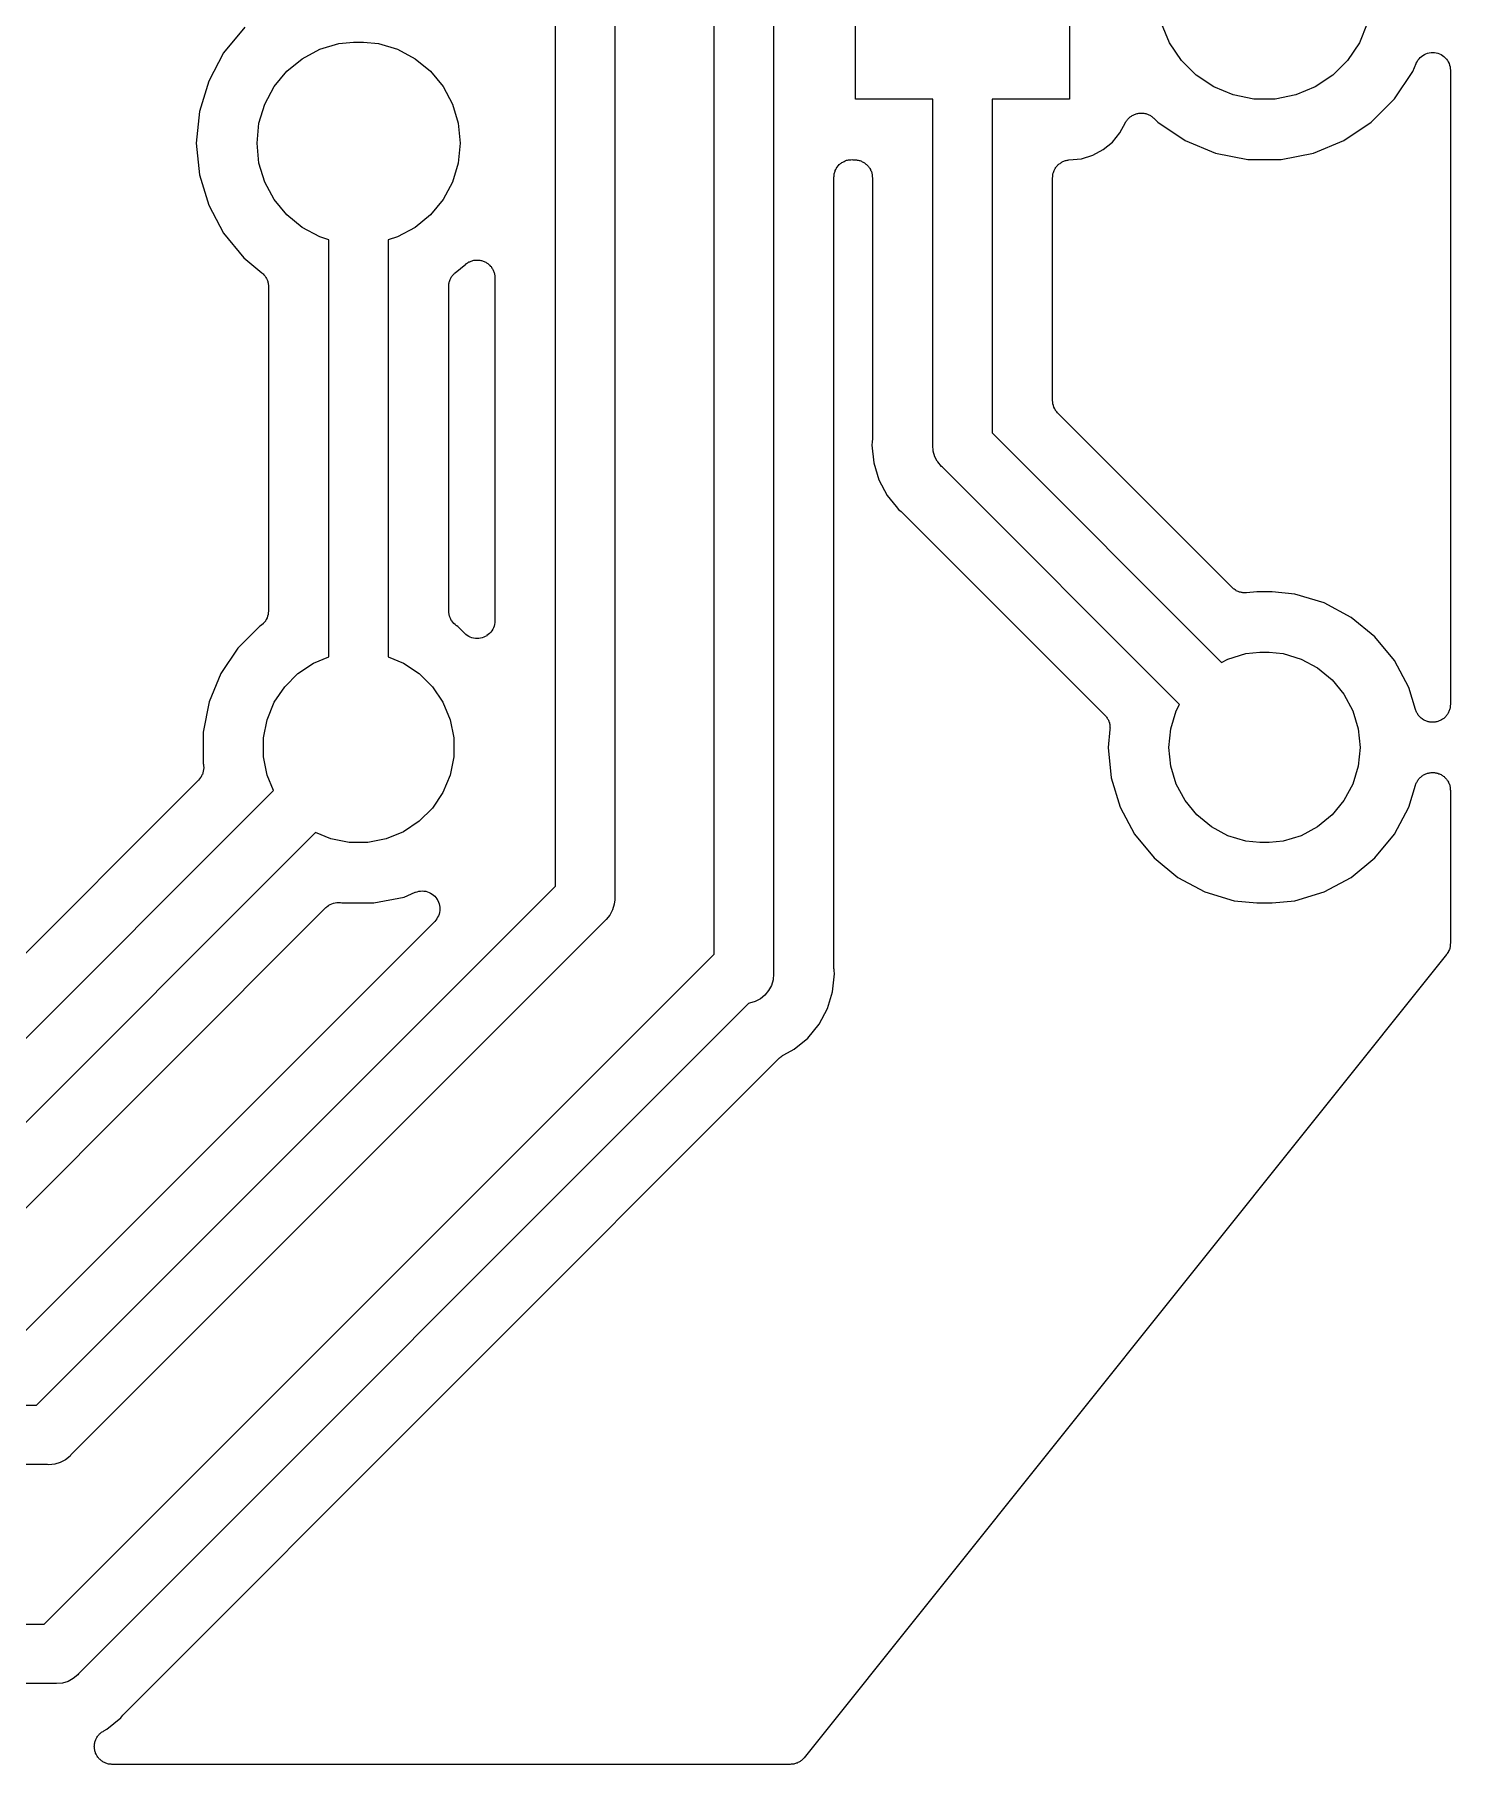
# Model space of a CAD drawing. Extents: x 37 to 187, y -133 to -79.
# Drawn here: x 175.07 to 186.98, y -133.01 to -118.47 of the extents above; entities that cross this region are included whole.
import ezdxf

# ---------------------------------------------------------------- set-up
doc = ezdxf.new("R2010")
doc.units = 0
doc.header["$MEASUREMENT"] = 0
doc.layers.add('BLACK', color=7, linetype='CONTINUOUS')

msp = doc.modelspace()

# ---------------------------------------------------------------- linework, layer by layer
at = {"layer": 'BLACK', "linetype": 'CONTINUOUS'}
for p, q in [((181.29, -115.292), (181.29, -126.353)), ((180.79, -126.196), (180.79, -115.384)), ((179.955, -115.582), (179.955, -125.718)), ((179.455, -125.626), (179.455, -115.674)), ((181.98, -119.01), (181.98, -117.21)), ((183.78, -117.21), (183.78, -119.01)), ((184.622, -118.536), (184.555, -118.373)), ((186.285, -118.373), (186.218, -118.536)), ((176.843, -118.405), (176.665, -118.622)), ((176.665, -118.622), (176.539, -118.858)), ((177.325, -118.67), (177.473, -118.591)), ((177.473, -118.591), (177.633, -118.542)), ((177.633, -118.542), (177.758, -118.53)), ((177.758, -118.53), (177.842, -118.53)), ((177.842, -118.53), (177.967, -118.542)), ((177.967, -118.542), (178.127, -118.591)), ((178.127, -118.591), (178.275, -118.67)), ((184.721, -118.684), (184.622, -118.536)), ((186.218, -118.536), (186.119, -118.684)), ((186.72, -118.672), (186.729, -118.66)), ((186.729, -118.66), (186.74, -118.651)), ((186.729, -118.66), (186.729, -118.66)), ((186.729, -118.66), (186.729, -118.66)), ((186.74, -118.651), (186.752, -118.642)), ((186.752, -118.642), (186.765, -118.635)), ((186.752, -118.642), (186.752, -118.642)), ((186.752, -118.642), (186.752, -118.642)), ((186.765, -118.635), (186.778, -118.628)), ((186.778, -118.628), (186.792, -118.624)), ((186.778, -118.628), (186.778, -118.628)), ((186.778, -118.628), (186.778, -118.628)), ((186.792, -118.624), (186.806, -118.62)), ((186.806, -118.62), (186.821, -118.619)), ((186.806, -118.62), (186.806, -118.62)), ((186.806, -118.62), (186.806, -118.62)), ((186.821, -118.619), (186.835, -118.617)), ((186.835, -118.617), (186.835, -118.617)), ((186.835, -118.617), (186.85, -118.619)), ((186.835, -118.617), (186.835, -118.617)), ((186.85, -118.619), (186.864, -118.621)), ((186.864, -118.621), (186.864, -118.621)), ((186.864, -118.621), (186.864, -118.621)), ((186.864, -118.621), (186.878, -118.625)), ((186.878, -118.625), (186.892, -118.629)), ((186.892, -118.629), (186.892, -118.629)), ((186.892, -118.629), (186.892, -118.629)), ((186.892, -118.629), (186.905, -118.636)), ((186.905, -118.636), (186.918, -118.643)), ((186.918, -118.643), (186.918, -118.643)), ((186.918, -118.643), (186.918, -118.643)), ((186.918, -118.643), (186.929, -118.652)), ((186.929, -118.652), (186.94, -118.662)), ((186.94, -118.662), (186.941, -118.662)), ((186.941, -118.662), (186.941, -118.662)), ((186.941, -118.662), (186.95, -118.673)), ((177.09, -118.905), (177.196, -118.776)), ((177.196, -118.776), (177.325, -118.67)), ((178.275, -118.67), (178.404, -118.776)), ((178.404, -118.776), (178.51, -118.905)), ((184.846, -118.809), (184.721, -118.684)), ((184.994, -118.908), (184.846, -118.809)), ((185.994, -118.809), (185.846, -118.908)), ((186.119, -118.684), (185.994, -118.809)), ((186.514, -119.008), (186.668, -118.777)), ((186.668, -118.777), (186.695, -118.71)), ((186.695, -118.71), (186.696, -118.708)), ((186.696, -118.708), (186.703, -118.696)), ((186.696, -118.708), (186.696, -118.708)), ((186.696, -118.708), (186.696, -118.708)), ((186.696, -118.708), (186.696, -118.708)), ((186.703, -118.696), (186.71, -118.683)), ((186.71, -118.683), (186.72, -118.672)), ((186.71, -118.683), (186.71, -118.683)), ((186.71, -118.683), (186.71, -118.683)), ((186.95, -118.673), (186.959, -118.684)), ((186.959, -118.684), (186.959, -118.685)), ((186.959, -118.685), (186.959, -118.685)), ((186.959, -118.685), (186.966, -118.697)), ((186.966, -118.697), (186.973, -118.71)), ((186.973, -118.71), (186.973, -118.71)), ((186.973, -118.71), (186.973, -118.711)), ((186.973, -118.711), (186.977, -118.724)), ((186.977, -118.724), (186.981, -118.738)), ((186.981, -118.738), (186.981, -118.738)), ((186.981, -118.738), (186.981, -118.739)), ((186.981, -118.739), (186.983, -118.753)), ((186.983, -118.753), (186.984, -118.767)), ((186.984, -118.767), (186.984, -124.099)), ((176.539, -118.858), (176.462, -119.114)), ((177.011, -119.053), (177.09, -118.905)), ((178.51, -118.905), (178.589, -119.053)), ((185.157, -118.975), (184.994, -118.908)), ((185.846, -118.908), (185.683, -118.975)), ((176.962, -119.213), (177.011, -119.053)), ((178.589, -119.053), (178.638, -119.213)), ((182.63, -119.01), (181.98, -119.01)), ((182.63, -121.908), (182.63, -119.01)), ((183.78, -119.01), (183.13, -119.01)), ((183.13, -119.01), (183.13, -121.816)), ((185.331, -119.01), (185.157, -118.975)), ((185.509, -119.01), (185.331, -119.01)), ((185.683, -118.975), (185.509, -119.01)), ((186.318, -119.204), (186.514, -119.008)), ((176.462, -119.114), (176.435, -119.38)), ((176.946, -119.38), (176.962, -119.213)), ((178.638, -119.213), (178.654, -119.38)), ((184.204, -119.294), (184.251, -119.206)), ((184.251, -119.206), (184.252, -119.204)), ((184.252, -119.204), (184.256, -119.199)), ((184.256, -119.199), (184.259, -119.193)), ((184.259, -119.193), (184.264, -119.187)), ((184.264, -119.187), (184.269, -119.18)), ((184.269, -119.18), (184.274, -119.175)), ((184.274, -119.175), (184.278, -119.17)), ((184.278, -119.17), (184.284, -119.165)), ((184.284, -119.165), (184.29, -119.16)), ((184.29, -119.16), (184.296, -119.156)), ((184.296, -119.156), (184.301, -119.152)), ((184.301, -119.152), (184.308, -119.148)), ((184.308, -119.148), (184.314, -119.144)), ((184.314, -119.144), (184.321, -119.141)), ((184.321, -119.141), (184.327, -119.138)), ((184.327, -119.138), (184.334, -119.136)), ((184.334, -119.136), (184.341, -119.133)), ((184.341, -119.133), (184.348, -119.132)), ((184.348, -119.132), (184.355, -119.13)), ((184.355, -119.13), (184.363, -119.129)), ((184.363, -119.129), (184.37, -119.127)), ((184.37, -119.127), (184.377, -119.127)), ((184.377, -119.127), (184.384, -119.127)), ((184.384, -119.127), (184.392, -119.128)), ((184.392, -119.128), (184.399, -119.128)), ((184.399, -119.128), (184.406, -119.129)), ((184.406, -119.129), (184.413, -119.13)), ((184.413, -119.13), (184.421, -119.132)), ((184.421, -119.132), (184.428, -119.134)), ((184.428, -119.134), (184.435, -119.136)), ((184.435, -119.136), (184.441, -119.138)), ((184.441, -119.138), (184.448, -119.142)), ((184.448, -119.142), (184.455, -119.145)), ((184.455, -119.145), (184.461, -119.149)), ((184.461, -119.149), (184.467, -119.152)), ((184.467, -119.152), (184.473, -119.157)), ((184.473, -119.157), (184.479, -119.161)), ((184.479, -119.161), (184.484, -119.166)), ((184.484, -119.166), (184.49, -119.171)), ((184.49, -119.171), (184.522, -119.204)), ((184.522, -119.204), (184.753, -119.358)), ((186.087, -119.358), (186.318, -119.204)), ((176.435, -119.38), (176.462, -119.646)), ((176.962, -119.547), (176.946, -119.38)), ((178.654, -119.38), (178.638, -119.547)), ((184.064, -119.434), (184.141, -119.371)), ((184.141, -119.371), (184.204, -119.294)), ((184.753, -119.358), (185.009, -119.464)), ((185.831, -119.464), (186.087, -119.358)), ((181.866, -119.543), (181.872, -119.539)), ((181.872, -119.539), (181.878, -119.536)), ((181.878, -119.536), (181.885, -119.533)), ((181.885, -119.533), (181.892, -119.529)), ((181.892, -119.529), (181.898, -119.527)), ((181.898, -119.527), (181.905, -119.524)), ((181.905, -119.524), (181.912, -119.523)), ((181.912, -119.523), (181.92, -119.521)), ((181.92, -119.521), (181.927, -119.52)), ((181.927, -119.52), (181.933, -119.519)), ((181.933, -119.519), (181.941, -119.519)), ((181.941, -119.519), (181.949, -119.518)), ((181.949, -119.518), (181.956, -119.519)), ((181.956, -119.519), (181.963, -119.519)), ((181.963, -119.519), (181.987, -119.521)), ((181.987, -119.521), (181.989, -119.521)), ((181.989, -119.521), (181.995, -119.523)), ((181.995, -119.523), (182.002, -119.523)), ((182.002, -119.523), (182.01, -119.526)), ((182.01, -119.526), (182.017, -119.527)), ((182.017, -119.527), (182.024, -119.53)), ((182.024, -119.53), (182.03, -119.532)), ((182.03, -119.532), (182.037, -119.536)), ((182.037, -119.536), (182.044, -119.539)), ((182.044, -119.539), (182.05, -119.543)), ((183.712, -119.542), (183.718, -119.538)), ((183.718, -119.538), (183.725, -119.535)), ((183.725, -119.535), (183.732, -119.531)), ((183.732, -119.531), (183.738, -119.529)), ((183.738, -119.529), (183.745, -119.527)), ((183.745, -119.527), (183.752, -119.525)), ((183.752, -119.525), (183.76, -119.523)), ((183.76, -119.523), (183.767, -119.522)), ((183.767, -119.522), (183.773, -119.521)), ((183.773, -119.521), (183.88, -119.511)), ((183.88, -119.511), (183.975, -119.482)), ((183.975, -119.482), (184.064, -119.434)), ((185.009, -119.464), (185.281, -119.518)), ((185.281, -119.518), (185.559, -119.518)), ((185.559, -119.518), (185.831, -119.464)), ((176.462, -119.646), (176.539, -119.902)), ((177.011, -119.707), (176.962, -119.547)), ((178.638, -119.547), (178.589, -119.707)), ((181.798, -119.666), (181.799, -119.659)), ((181.798, -119.668), (181.798, -119.666)), ((181.798, -126.32), (181.798, -119.668)), ((181.799, -119.652), (181.8, -119.645)), ((181.799, -119.659), (181.799, -119.652)), ((181.8, -119.645), (181.801, -119.637)), ((181.801, -119.637), (181.803, -119.63)), ((181.803, -119.63), (181.805, -119.624)), ((181.805, -119.624), (181.808, -119.616)), ((181.808, -119.616), (181.81, -119.609)), ((181.81, -119.609), (181.813, -119.603)), ((181.813, -119.603), (181.816, -119.597)), ((181.816, -119.597), (181.82, -119.59)), ((181.82, -119.59), (181.824, -119.583)), ((181.824, -119.583), (181.829, -119.578)), ((181.829, -119.578), (181.832, -119.572)), ((181.832, -119.572), (181.838, -119.567)), ((181.838, -119.567), (181.843, -119.561)), ((181.843, -119.561), (181.848, -119.557)), ((181.848, -119.557), (181.853, -119.552)), ((181.853, -119.552), (181.86, -119.547)), ((181.86, -119.547), (181.866, -119.543)), ((182.05, -119.543), (182.056, -119.546)), ((182.056, -119.546), (182.062, -119.551)), ((182.062, -119.551), (182.068, -119.556)), ((182.068, -119.556), (182.073, -119.56)), ((182.073, -119.56), (182.078, -119.565)), ((182.078, -119.565), (182.083, -119.571)), ((182.083, -119.571), (182.089, -119.576)), ((182.089, -119.576), (182.093, -119.582)), ((182.093, -119.582), (182.097, -119.587)), ((182.097, -119.587), (182.101, -119.594)), ((182.101, -119.594), (182.105, -119.601)), ((182.105, -119.601), (182.107, -119.607)), ((182.107, -119.607), (182.111, -119.613)), ((182.111, -119.613), (182.113, -119.621)), ((182.113, -119.621), (182.116, -119.628)), ((182.116, -119.628), (182.117, -119.635)), ((182.117, -119.635), (182.119, -119.641)), ((182.119, -119.641), (182.12, -119.649)), ((182.12, -119.649), (182.121, -119.657)), ((182.121, -119.657), (182.121, -119.664)), ((182.121, -119.664), (182.122, -119.67)), ((182.122, -119.67), (182.122, -121.875)), ((183.638, -119.668), (183.639, -119.662)), ((183.638, -119.67), (183.638, -119.668)), ((183.638, -121.544), (183.638, -119.67)), ((183.639, -119.655), (183.64, -119.647)), ((183.639, -119.662), (183.639, -119.655)), ((183.64, -119.647), (183.641, -119.639)), ((183.641, -119.639), (183.643, -119.633)), ((183.643, -119.633), (183.645, -119.626)), ((183.645, -119.626), (183.648, -119.619)), ((183.648, -119.619), (183.65, -119.611)), ((183.65, -119.611), (183.653, -119.605)), ((183.653, -119.605), (183.656, -119.599)), ((183.656, -119.599), (183.66, -119.593)), ((183.66, -119.593), (183.664, -119.586)), ((183.664, -119.586), (183.669, -119.58)), ((183.669, -119.58), (183.672, -119.575)), ((183.672, -119.575), (183.678, -119.569)), ((183.678, -119.569), (183.683, -119.563)), ((183.683, -119.563), (183.688, -119.559)), ((183.688, -119.559), (183.693, -119.554)), ((183.693, -119.554), (183.7, -119.55)), ((183.7, -119.55), (183.706, -119.545)), ((183.706, -119.545), (183.712, -119.542)), ((177.09, -119.855), (177.011, -119.707)), ((178.589, -119.707), (178.51, -119.855)), ((176.539, -119.902), (176.665, -120.138)), ((177.196, -119.984), (177.09, -119.855)), ((178.51, -119.855), (178.404, -119.984)), ((177.325, -120.09), (177.196, -119.984)), ((177.473, -120.169), (177.325, -120.09)), ((178.275, -120.09), (178.127, -120.169)), ((178.404, -119.984), (178.275, -120.09)), ((176.665, -120.138), (176.835, -120.345)), ((177.55, -120.192), (177.473, -120.169)), ((177.55, -123.698), (177.55, -120.192)), ((178.127, -120.169), (178.05, -120.192)), ((178.05, -120.192), (178.05, -123.698)), ((176.835, -120.345), (176.987, -120.47)), ((178.613, -120.47), (178.702, -120.397)), ((178.702, -120.397), (178.703, -120.395)), ((178.703, -120.395), (178.709, -120.391)), ((178.709, -120.391), (178.715, -120.387)), ((178.715, -120.387), (178.722, -120.384)), ((178.722, -120.384), (178.728, -120.379)), ((178.728, -120.379), (178.735, -120.377)), ((178.735, -120.377), (178.741, -120.374)), ((178.741, -120.374), (178.748, -120.371)), ((178.748, -120.371), (178.755, -120.369)), ((178.755, -120.369), (178.762, -120.367)), ((178.762, -120.367), (178.769, -120.365)), ((178.769, -120.365), (178.776, -120.365)), ((178.776, -120.365), (178.784, -120.363)), ((178.784, -120.363), (178.791, -120.363)), ((178.791, -120.363), (178.798, -120.363)), ((178.798, -120.363), (178.806, -120.363)), ((178.806, -120.363), (178.813, -120.363)), ((178.813, -120.363), (178.82, -120.365)), ((178.82, -120.365), (178.827, -120.366)), ((178.827, -120.366), (178.834, -120.368)), ((178.834, -120.368), (178.842, -120.369)), ((178.842, -120.369), (178.848, -120.372)), ((178.848, -120.372), (178.855, -120.374)), ((178.855, -120.374), (178.862, -120.378)), ((178.862, -120.378), (178.869, -120.381)), ((178.869, -120.381), (178.875, -120.385)), ((178.875, -120.385), (178.881, -120.388)), ((178.881, -120.388), (178.887, -120.393)), ((178.887, -120.393), (178.893, -120.397)), ((178.893, -120.397), (178.898, -120.402)), ((178.898, -120.402), (178.903, -120.407)), ((178.903, -120.407), (178.908, -120.413)), ((176.987, -120.47), (176.989, -120.471)), ((176.989, -120.471), (176.993, -120.476)), ((176.993, -120.476), (176.998, -120.48)), ((176.998, -120.48), (177.004, -120.486)), ((177.004, -120.486), (177.009, -120.492)), ((177.009, -120.492), (177.013, -120.498)), ((177.013, -120.498), (177.017, -120.503)), ((177.017, -120.503), (177.021, -120.51)), ((177.021, -120.51), (177.025, -120.517)), ((177.025, -120.517), (177.028, -120.523)), ((177.028, -120.523), (177.031, -120.528)), ((177.031, -120.528), (177.033, -120.536)), ((177.033, -120.536), (177.036, -120.544)), ((177.036, -120.544), (177.037, -120.55)), ((177.037, -120.55), (177.039, -120.557)), ((177.039, -120.557), (177.04, -120.565)), ((178.56, -120.562), (178.561, -120.554)), ((178.561, -120.554), (178.563, -120.548)), ((178.563, -120.548), (178.565, -120.542)), ((178.565, -120.542), (178.568, -120.534)), ((178.568, -120.534), (178.57, -120.527)), ((178.57, -120.527), (178.573, -120.521)), ((178.573, -120.521), (178.576, -120.515)), ((178.576, -120.515), (178.58, -120.508)), ((178.58, -120.508), (178.584, -120.501)), ((178.584, -120.501), (178.588, -120.496)), ((178.588, -120.496), (178.592, -120.49)), ((178.592, -120.49), (178.598, -120.485)), ((178.598, -120.485), (178.603, -120.478)), ((178.603, -120.478), (178.608, -120.474)), ((178.608, -120.474), (178.613, -120.47)), ((178.908, -120.413), (178.914, -120.418)), ((178.914, -120.418), (178.917, -120.424)), ((178.917, -120.424), (178.922, -120.43)), ((178.922, -120.43), (178.926, -120.436)), ((178.926, -120.436), (178.93, -120.443)), ((178.93, -120.443), (178.932, -120.449)), ((178.932, -120.449), (178.936, -120.455)), ((178.936, -120.455), (178.938, -120.463)), ((178.938, -120.463), (178.941, -120.47)), ((178.941, -120.47), (178.942, -120.477)), ((178.942, -120.477), (178.944, -120.483)), ((178.944, -120.483), (178.945, -120.491)), ((178.945, -120.491), (178.946, -120.499)), ((178.946, -120.499), (178.946, -120.506)), ((178.946, -120.506), (178.947, -120.513)), ((178.947, -120.513), (178.947, -123.395)), ((177.04, -120.565), (177.041, -120.572)), ((177.041, -120.572), (177.041, -120.579)), ((177.041, -120.579), (177.042, -120.586)), ((177.042, -120.586), (177.042, -123.313)), ((178.558, -120.584), (178.559, -120.577)), ((178.558, -120.586), (178.558, -120.584)), ((178.558, -123.313), (178.558, -120.586)), ((178.559, -120.57), (178.56, -120.562)), ((178.559, -120.577), (178.559, -120.57)), ((183.639, -121.558), (183.638, -121.544)), ((183.641, -121.571), (183.639, -121.558)), ((183.641, -121.572), (183.641, -121.571)), ((183.641, -121.573), (183.641, -121.572)), ((183.645, -121.586), (183.641, -121.573)), ((183.649, -121.6), (183.645, -121.586)), ((183.649, -121.601), (183.649, -121.6)), ((183.649, -121.6), (183.649, -121.6)), ((183.656, -121.613), (183.649, -121.601)), ((183.662, -121.626), (183.656, -121.613)), ((183.663, -121.626), (183.662, -121.626)), ((183.663, -121.627), (183.663, -121.626)), ((183.672, -121.638), (183.663, -121.627)), ((183.68, -121.648), (183.672, -121.638)), ((183.682, -121.65), (183.68, -121.648)), ((185.149, -123.117), (183.682, -121.65)), ((183.682, -121.65), (183.682, -121.65)), ((183.682, -121.65), (183.682, -121.65)), ((183.682, -121.65), (183.682, -121.65)), ((183.13, -121.816), (185.059, -123.746)), ((182.121, -121.89), (182.118, -121.92)), ((182.118, -121.92), (182.133, -122.069)), ((182.122, -121.877), (182.121, -121.884)), ((182.121, -121.884), (182.121, -121.89)), ((182.122, -121.875), (182.122, -121.877)), ((182.629, -121.92), (182.63, -121.908)), ((182.634, -121.969), (182.629, -121.92)), ((182.648, -122.016), (182.634, -121.969)), ((182.133, -122.069), (182.176, -122.211)), ((182.668, -122.054), (182.648, -122.016)), ((182.671, -122.06), (182.668, -122.054)), ((182.702, -122.098), (182.671, -122.06)), ((182.712, -122.105), (182.702, -122.098)), ((184.706, -124.099), (182.712, -122.105)), ((182.176, -122.211), (182.247, -122.343)), ((182.247, -122.343), (182.322, -122.435)), ((182.322, -122.435), (182.322, -122.435)), ((182.322, -122.435), (182.341, -122.459)), ((182.341, -122.459), (182.365, -122.478)), ((182.365, -122.478), (182.366, -122.479)), ((182.366, -122.479), (182.371, -122.484)), ((182.371, -122.484), (182.376, -122.488)), ((182.376, -122.488), (184.077, -124.189)), ((185.154, -123.121), (185.149, -123.117)), ((185.159, -123.126), (185.154, -123.121)), ((185.166, -123.131), (185.159, -123.126)), ((185.172, -123.136), (185.166, -123.131)), ((185.178, -123.139), (185.172, -123.136)), ((185.183, -123.143), (185.178, -123.139)), ((185.191, -123.146), (185.183, -123.143)), ((185.198, -123.15), (185.191, -123.146)), ((185.204, -123.152), (185.198, -123.15)), ((185.21, -123.154), (185.204, -123.152)), ((185.218, -123.156), (185.21, -123.154)), ((185.226, -123.158), (185.218, -123.156)), ((185.232, -123.159), (185.226, -123.158)), ((185.239, -123.16), (185.232, -123.159)), ((185.247, -123.16), (185.239, -123.16)), ((185.255, -123.161), (185.247, -123.16)), ((185.261, -123.161), (185.255, -123.161)), ((185.268, -123.161), (185.261, -123.161)), ((185.27, -123.16), (185.268, -123.161)), ((185.356, -123.152), (185.27, -123.16)), ((185.484, -123.152), (185.356, -123.152)), ((185.676, -123.171), (185.484, -123.152)), ((185.923, -123.246), (185.676, -123.171)), ((177.042, -123.315), (177.04, -123.329)), ((177.042, -123.313), (177.042, -123.314)), ((177.042, -123.314), (177.042, -123.314)), ((177.042, -123.314), (177.042, -123.314)), ((177.042, -123.314), (177.042, -123.315)), ((178.559, -123.327), (178.558, -123.313)), ((186.15, -123.367), (185.923, -123.246)), ((176.966, -123.444), (176.784, -123.626)), ((176.975, -123.438), (176.966, -123.444)), ((176.986, -123.429), (176.975, -123.438)), ((176.997, -123.42), (176.986, -123.429)), ((176.998, -123.419), (176.997, -123.42)), ((176.997, -123.42), (176.997, -123.42)), ((177.007, -123.409), (176.998, -123.419)), ((177.016, -123.398), (177.007, -123.409)), ((177.017, -123.397), (177.016, -123.397)), ((177.016, -123.397), (177.016, -123.398)), ((177.023, -123.384), (177.017, -123.397)), ((177.03, -123.372), (177.023, -123.384)), ((177.035, -123.358), (177.03, -123.371)), ((177.03, -123.371), (177.03, -123.372)), ((177.03, -123.372), (177.03, -123.372)), ((177.039, -123.344), (177.035, -123.358)), ((177.04, -123.329), (177.039, -123.343)), ((177.039, -123.343), (177.039, -123.344)), ((177.039, -123.344), (177.039, -123.344)), ((178.561, -123.341), (178.559, -123.327)), ((178.561, -123.342), (178.561, -123.341)), ((178.565, -123.356), (178.561, -123.342)), ((178.561, -123.342), (178.561, -123.342)), ((178.569, -123.369), (178.565, -123.356)), ((178.569, -123.37), (178.569, -123.369)), ((178.576, -123.383), (178.569, -123.37)), ((178.569, -123.37), (178.569, -123.37)), ((178.582, -123.395), (178.576, -123.383)), ((178.583, -123.396), (178.582, -123.395)), ((178.592, -123.407), (178.583, -123.396)), ((178.583, -123.396), (178.583, -123.396)), ((178.601, -123.418), (178.592, -123.407)), ((178.602, -123.419), (178.601, -123.418)), ((178.601, -123.418), (178.601, -123.418)), ((178.612, -123.428), (178.602, -123.419)), ((178.623, -123.437), (178.612, -123.428)), ((178.624, -123.438), (178.623, -123.437)), ((178.625, -123.438), (178.624, -123.438)), ((178.624, -123.438), (178.624, -123.438)), ((178.624, -123.438), (178.624, -123.438)), ((178.634, -123.444), (178.625, -123.438)), ((178.691, -123.501), (178.634, -123.444)), ((178.935, -123.454), (178.928, -123.467)), ((178.939, -123.44), (178.935, -123.454)), ((178.935, -123.454), (178.935, -123.454)), ((178.935, -123.454), (178.935, -123.454)), ((178.944, -123.426), (178.939, -123.44)), ((178.945, -123.411), (178.944, -123.426)), ((178.944, -123.426), (178.944, -123.426)), ((178.944, -123.426), (178.944, -123.426)), ((178.947, -123.397), (178.945, -123.411)), ((178.947, -123.395), (178.947, -123.397)), ((178.947, -123.397), (178.947, -123.397)), ((178.947, -123.397), (178.947, -123.397)), ((178.947, -123.397), (178.947, -123.397)), ((186.349, -123.531), (186.15, -123.367)), ((178.702, -123.51), (178.691, -123.501)), ((178.713, -123.519), (178.702, -123.51)), ((178.713, -123.52), (178.713, -123.519)), ((178.714, -123.52), (178.713, -123.52)), ((178.726, -123.527), (178.714, -123.52)), ((178.739, -123.533), (178.726, -123.527)), ((178.739, -123.534), (178.739, -123.533)), ((178.739, -123.533), (178.739, -123.533)), ((178.753, -123.538), (178.739, -123.534)), ((178.767, -123.542), (178.753, -123.538)), ((178.782, -123.544), (178.767, -123.542)), ((178.767, -123.542), (178.767, -123.542)), ((178.767, -123.542), (178.767, -123.542)), ((178.796, -123.545), (178.782, -123.544)), ((178.811, -123.544), (178.796, -123.545)), ((178.796, -123.545), (178.796, -123.545)), ((178.796, -123.545), (178.796, -123.545)), ((178.825, -123.542), (178.811, -123.544)), ((178.826, -123.542), (178.825, -123.542)), ((178.825, -123.542), (178.825, -123.542)), ((178.839, -123.538), (178.826, -123.542)), ((178.853, -123.534), (178.839, -123.538)), ((178.854, -123.534), (178.853, -123.534)), ((178.853, -123.534), (178.853, -123.534)), ((178.866, -123.527), (178.854, -123.534)), ((178.879, -123.521), (178.866, -123.527)), ((178.88, -123.52), (178.879, -123.52)), ((178.879, -123.52), (178.879, -123.521)), ((178.891, -123.511), (178.88, -123.52)), ((178.902, -123.502), (178.891, -123.511)), ((178.912, -123.491), (178.902, -123.502)), ((178.902, -123.502), (178.902, -123.502)), ((178.902, -123.502), (178.902, -123.502)), ((178.921, -123.48), (178.912, -123.491)), ((178.928, -123.467), (178.921, -123.479)), ((178.921, -123.479), (178.921, -123.48)), ((178.921, -123.48), (178.921, -123.48)), ((186.513, -123.73), (186.349, -123.531)), ((176.784, -123.626), (176.641, -123.84)), ((177.29, -123.839), (177.421, -123.751)), ((177.421, -123.751), (177.55, -123.698)), ((178.05, -123.698), (178.179, -123.751)), ((178.179, -123.751), (178.31, -123.839)), ((185.059, -123.746), (185.112, -123.717)), ((185.112, -123.717), (185.263, -123.672)), ((185.263, -123.672), (185.381, -123.66)), ((185.381, -123.66), (185.459, -123.66)), ((185.459, -123.66), (185.577, -123.672)), ((185.577, -123.672), (185.728, -123.717)), ((185.728, -123.717), (185.867, -123.792)), ((186.634, -123.957), (186.513, -123.73)), ((176.641, -123.84), (176.542, -124.078)), ((177.179, -123.95), (177.29, -123.839)), ((178.31, -123.839), (178.421, -123.95)), ((185.867, -123.792), (185.988, -123.892)), ((185.988, -123.892), (186.088, -124.013)), ((177.091, -124.081), (177.179, -123.95)), ((178.421, -123.95), (178.509, -124.081)), ((186.088, -124.013), (186.163, -124.152)), ((186.69, -124.142), (186.634, -123.957)), ((176.542, -124.078), (176.492, -124.331)), ((177.031, -124.227), (177.091, -124.081)), ((178.509, -124.081), (178.569, -124.227)), ((184.077, -124.189), (184.079, -124.191)), ((184.079, -124.191), (184.083, -124.196)), ((184.632, -124.303), (184.677, -124.152)), ((184.677, -124.152), (184.706, -124.099)), ((186.163, -124.152), (186.208, -124.303)), ((186.693, -124.149), (186.69, -124.142)), ((186.695, -124.156), (186.693, -124.149)), ((186.699, -124.163), (186.695, -124.156)), ((186.702, -124.169), (186.699, -124.163)), ((186.706, -124.175), (186.702, -124.169)), ((186.709, -124.182), (186.706, -124.175)), ((186.714, -124.188), (186.709, -124.182)), ((186.718, -124.194), (186.714, -124.188)), ((186.953, -124.189), (186.949, -124.195)), ((186.958, -124.184), (186.953, -124.189)), ((186.961, -124.177), (186.958, -124.184)), ((186.966, -124.171), (186.961, -124.177)), ((186.968, -124.164), (186.966, -124.171)), ((186.972, -124.158), (186.968, -124.164)), ((186.974, -124.151), (186.972, -124.158)), ((186.977, -124.144), (186.974, -124.151)), ((186.979, -124.137), (186.977, -124.144)), ((186.981, -124.13), (186.979, -124.137)), ((186.982, -124.123), (186.981, -124.13)), ((186.983, -124.115), (186.982, -124.123)), ((186.984, -124.101), (186.983, -124.108)), ((186.983, -124.108), (186.983, -124.115)), ((186.984, -124.099), (186.984, -124.101)), ((176.492, -124.331), (176.492, -124.589)), ((177, -124.381), (177.031, -124.227)), ((178.569, -124.227), (178.6, -124.381)), ((184.083, -124.196), (184.087, -124.201)), ((184.087, -124.201), (184.092, -124.207)), ((184.092, -124.207), (184.097, -124.214)), ((184.097, -124.214), (184.1, -124.219)), ((184.1, -124.219), (184.104, -124.225)), ((184.104, -124.225), (184.107, -124.232)), ((184.12, -124.31), (184.106, -124.46)), ((184.107, -124.232), (184.11, -124.24)), ((184.11, -124.24), (184.112, -124.246)), ((184.112, -124.246), (184.115, -124.252)), ((184.115, -124.252), (184.116, -124.26)), ((184.116, -124.26), (184.119, -124.268)), ((184.119, -124.268), (184.119, -124.274)), ((184.119, -124.274), (184.12, -124.281)), ((184.12, -124.281), (184.12, -124.289)), ((184.12, -124.289), (184.121, -124.297)), ((184.121, -124.297), (184.12, -124.303)), ((184.12, -124.303), (184.12, -124.31)), ((184.616, -124.46), (184.632, -124.303)), ((186.208, -124.303), (186.224, -124.46)), ((186.723, -124.199), (186.718, -124.194)), ((186.728, -124.204), (186.723, -124.199)), ((186.733, -124.209), (186.728, -124.204)), ((186.739, -124.214), (186.733, -124.209)), ((186.745, -124.219), (186.739, -124.214)), ((186.75, -124.223), (186.745, -124.219)), ((186.757, -124.227), (186.75, -124.223)), ((186.763, -124.231), (186.757, -124.227)), ((186.77, -124.234), (186.763, -124.231)), ((186.776, -124.237), (186.77, -124.234)), ((186.783, -124.239), (186.776, -124.237)), ((186.79, -124.242), (186.783, -124.239)), ((186.797, -124.244), (186.79, -124.242)), ((186.804, -124.246), (186.797, -124.244)), ((186.811, -124.247), (186.804, -124.246)), ((186.819, -124.248), (186.811, -124.247)), ((186.826, -124.248), (186.819, -124.248)), ((186.833, -124.249), (186.826, -124.248)), ((186.84, -124.248), (186.833, -124.249)), ((186.848, -124.248), (186.84, -124.248)), ((186.855, -124.247), (186.848, -124.248)), ((186.862, -124.246), (186.855, -124.247)), ((186.869, -124.244), (186.862, -124.246)), ((186.877, -124.243), (186.869, -124.244)), ((186.883, -124.24), (186.877, -124.243)), ((186.89, -124.238), (186.883, -124.24)), ((186.897, -124.234), (186.89, -124.238)), ((186.904, -124.232), (186.897, -124.234)), ((186.91, -124.228), (186.904, -124.232)), ((186.916, -124.224), (186.91, -124.228)), ((186.922, -124.22), (186.916, -124.224)), ((186.928, -124.216), (186.922, -124.22)), ((186.933, -124.211), (186.928, -124.216)), ((186.939, -124.206), (186.933, -124.211)), ((186.944, -124.2), (186.939, -124.206)), ((186.949, -124.195), (186.944, -124.2)), ((177, -124.539), (177, -124.381)), ((178.6, -124.381), (178.6, -124.539)), ((184.106, -124.46), (184.131, -124.716)), ((184.632, -124.617), (184.616, -124.46)), ((186.224, -124.46), (186.208, -124.617)), ((176.492, -124.589), (176.494, -124.6)), ((176.494, -124.6), (176.494, -124.6)), ((176.494, -124.6), (176.494, -124.6)), ((176.494, -124.6), (176.494, -124.6)), ((176.494, -124.6), (176.495, -124.602)), ((176.495, -124.602), (176.496, -124.616)), ((176.496, -124.616), (176.497, -124.629)), ((176.497, -124.629), (176.497, -124.63)), ((177.031, -124.693), (177, -124.539)), ((178.6, -124.539), (178.569, -124.693)), ((184.677, -124.768), (184.632, -124.617)), ((186.208, -124.617), (186.163, -124.768)), ((176.453, -124.735), (173.72, -127.468)), ((176.462, -124.724), (176.453, -124.735)), ((176.471, -124.714), (176.462, -124.724)), ((176.472, -124.712), (176.471, -124.713)), ((176.471, -124.713), (176.471, -124.714)), ((176.478, -124.7), (176.472, -124.712)), ((176.485, -124.688), (176.478, -124.7)), ((176.486, -124.687), (176.485, -124.687)), ((176.485, -124.687), (176.485, -124.688)), ((176.49, -124.673), (176.486, -124.687)), ((176.494, -124.66), (176.49, -124.673)), ((176.495, -124.645), (176.494, -124.659)), ((176.494, -124.659), (176.494, -124.659)), ((176.494, -124.659), (176.494, -124.66)), ((176.497, -124.631), (176.495, -124.645)), ((176.497, -124.63), (176.497, -124.631)), ((177.084, -124.822), (177.031, -124.693)), ((178.569, -124.693), (178.509, -124.839)), ((184.131, -124.716), (184.206, -124.963)), ((184.752, -124.907), (184.677, -124.768)), ((186.163, -124.768), (186.088, -124.907)), ((186.691, -124.776), (186.694, -124.769)), ((186.694, -124.769), (186.696, -124.762)), ((186.696, -124.762), (186.7, -124.756)), ((186.7, -124.756), (186.703, -124.749)), ((186.703, -124.749), (186.707, -124.743)), ((186.707, -124.743), (186.71, -124.736)), ((186.71, -124.736), (186.715, -124.731)), ((186.715, -124.731), (186.719, -124.725)), ((186.719, -124.725), (186.724, -124.72)), ((186.724, -124.72), (186.729, -124.714)), ((186.729, -124.714), (186.735, -124.709)), ((186.735, -124.709), (186.74, -124.704)), ((186.74, -124.704), (186.746, -124.7)), ((186.746, -124.7), (186.752, -124.696)), ((186.752, -124.696), (186.758, -124.692)), ((186.758, -124.692), (186.765, -124.688)), ((186.765, -124.688), (186.771, -124.685)), ((186.771, -124.685), (186.778, -124.682)), ((186.778, -124.682), (186.785, -124.68)), ((186.785, -124.68), (186.792, -124.677)), ((186.792, -124.677), (186.799, -124.676)), ((186.799, -124.676), (186.806, -124.674)), ((186.806, -124.674), (186.813, -124.673)), ((186.813, -124.673), (186.821, -124.672)), ((186.821, -124.672), (186.828, -124.672)), ((186.828, -124.672), (186.835, -124.671)), ((186.835, -124.671), (186.842, -124.672)), ((186.842, -124.672), (186.85, -124.672)), ((186.85, -124.672), (186.857, -124.674)), ((186.857, -124.674), (186.864, -124.674)), ((186.864, -124.674), (186.871, -124.676)), ((186.871, -124.676), (186.879, -124.678)), ((186.879, -124.678), (186.885, -124.681)), ((186.885, -124.681), (186.892, -124.683)), ((186.892, -124.683), (186.899, -124.686)), ((186.899, -124.686), (186.906, -124.689)), ((186.906, -124.689), (186.912, -124.693)), ((186.912, -124.693), (186.918, -124.697)), ((186.918, -124.697), (186.924, -124.702)), ((186.924, -124.702), (186.93, -124.706)), ((186.93, -124.706), (186.935, -124.711)), ((186.935, -124.711), (186.94, -124.716)), ((186.94, -124.716), (186.945, -124.721)), ((186.945, -124.721), (186.95, -124.727)), ((186.95, -124.727), (186.954, -124.733)), ((186.954, -124.733), (186.959, -124.738)), ((186.959, -124.738), (186.962, -124.745)), ((186.962, -124.745), (186.967, -124.751)), ((186.967, -124.751), (186.969, -124.758)), ((186.969, -124.758), (186.973, -124.764)), ((186.973, -124.764), (186.975, -124.771)), ((186.975, -124.771), (186.978, -124.778)), ((173.886, -128.02), (177.084, -124.822)), ((178.509, -124.839), (178.421, -124.97)), ((184.852, -125.028), (184.752, -124.907)), ((186.088, -124.907), (185.988, -125.028)), ((186.634, -124.963), (186.69, -124.778)), ((186.69, -124.778), (186.691, -124.776)), ((186.978, -124.778), (186.979, -124.785)), ((186.979, -124.785), (186.981, -124.792)), ((186.981, -124.792), (186.982, -124.799)), ((186.982, -124.799), (186.983, -124.807)), ((186.983, -124.807), (186.983, -124.814)), ((186.983, -124.814), (186.984, -124.821)), ((186.984, -124.821), (186.984, -126.108)), ((178.421, -124.97), (178.31, -125.081)), ((184.206, -124.963), (184.327, -125.19)), ((184.973, -125.128), (184.852, -125.028)), ((185.988, -125.028), (185.867, -125.128)), ((186.513, -125.19), (186.634, -124.963)), ((177.438, -125.176), (174.175, -128.438)), ((177.567, -125.229), (177.438, -125.176)), ((178.179, -125.169), (178.033, -125.229)), ((178.31, -125.081), (178.179, -125.169)), ((184.327, -125.19), (184.491, -125.389)), ((185.112, -125.203), (184.973, -125.128)), ((185.263, -125.248), (185.112, -125.203)), ((185.728, -125.203), (185.577, -125.248)), ((185.867, -125.128), (185.728, -125.203)), ((186.349, -125.389), (186.513, -125.19)), ((177.721, -125.26), (177.567, -125.229)), ((177.879, -125.26), (177.721, -125.26)), ((178.033, -125.229), (177.879, -125.26)), ((185.381, -125.26), (185.263, -125.248)), ((185.459, -125.26), (185.381, -125.26)), ((185.577, -125.248), (185.459, -125.26)), ((184.491, -125.389), (184.69, -125.553)), ((186.15, -125.553), (186.349, -125.389)), ((175.091, -129.99), (179.455, -125.626)), ((184.69, -125.553), (184.917, -125.674)), ((185.923, -125.674), (186.15, -125.553)), ((177.537, -125.797), (177.548, -125.788)), ((177.548, -125.788), (177.549, -125.788)), ((177.549, -125.787), (177.562, -125.781)), ((177.549, -125.788), (177.549, -125.787)), ((177.562, -125.781), (177.574, -125.774)), ((177.574, -125.774), (177.575, -125.774)), ((177.575, -125.774), (177.589, -125.77)), ((177.575, -125.774), (177.575, -125.774)), ((177.589, -125.77), (177.602, -125.766)), ((177.602, -125.766), (177.603, -125.766)), ((177.603, -125.766), (177.604, -125.766)), ((177.604, -125.766), (177.617, -125.764)), ((177.617, -125.764), (177.631, -125.763)), ((177.631, -125.763), (177.632, -125.763)), ((177.632, -125.763), (177.633, -125.763)), ((177.633, -125.763), (177.647, -125.764)), ((177.647, -125.764), (177.66, -125.766)), ((177.66, -125.766), (177.671, -125.768)), ((177.671, -125.768), (177.929, -125.768)), ((177.929, -125.768), (178.182, -125.718)), ((178.182, -125.718), (178.277, -125.678)), ((178.277, -125.678), (178.278, -125.678)), ((178.278, -125.678), (178.292, -125.674)), ((178.278, -125.678), (178.278, -125.678)), ((178.278, -125.678), (178.278, -125.678)), ((178.278, -125.678), (178.278, -125.678)), ((178.292, -125.674), (178.306, -125.67)), ((178.306, -125.67), (178.307, -125.669)), ((178.306, -125.67), (178.306, -125.67)), ((178.307, -125.669), (178.321, -125.668)), ((178.321, -125.668), (178.335, -125.667)), ((178.335, -125.667), (178.336, -125.667)), ((178.336, -125.667), (178.336, -125.667)), ((178.336, -125.667), (178.35, -125.669)), ((178.35, -125.669), (178.365, -125.67)), ((178.365, -125.67), (178.365, -125.67)), ((178.365, -125.67), (178.365, -125.67)), ((178.365, -125.67), (178.379, -125.675)), ((178.379, -125.675), (178.393, -125.679)), ((178.393, -125.679), (178.393, -125.679)), ((178.393, -125.679), (178.393, -125.679)), ((178.393, -125.679), (178.405, -125.686)), ((178.405, -125.686), (178.418, -125.693)), ((178.418, -125.693), (178.418, -125.693)), ((178.418, -125.693), (178.418, -125.693)), ((178.418, -125.693), (178.429, -125.702)), ((178.429, -125.702), (178.441, -125.712)), ((178.441, -125.712), (178.441, -125.712)), ((178.441, -125.712), (178.441, -125.712)), ((178.441, -125.712), (178.45, -125.723)), ((178.45, -125.723), (178.459, -125.734)), ((178.459, -125.734), (178.459, -125.735)), ((178.459, -125.735), (178.459, -125.735)), ((178.459, -125.735), (178.466, -125.747)), ((178.466, -125.747), (178.473, -125.76)), ((178.473, -125.76), (178.473, -125.76)), ((178.473, -125.76), (178.473, -125.761)), ((178.473, -125.761), (178.477, -125.774)), ((178.477, -125.774), (178.481, -125.788)), ((178.481, -125.788), (178.481, -125.788)), ((178.481, -125.788), (178.481, -125.789)), ((178.481, -125.789), (178.483, -125.803)), ((179.951, -125.779), (179.937, -125.826)), ((179.955, -125.742), (179.951, -125.779)), ((179.955, -125.718), (179.956, -125.73)), ((179.956, -125.73), (179.955, -125.742)), ((179.955, -125.742), (179.955, -125.742)), ((184.917, -125.674), (185.164, -125.749)), ((185.164, -125.749), (185.356, -125.768)), ((185.356, -125.768), (185.484, -125.768)), ((185.484, -125.768), (185.676, -125.749)), ((185.676, -125.749), (185.923, -125.674)), ((174.558, -128.774), (177.525, -125.807)), ((178.44, -125.923), (174.925, -129.438)), ((179.873, -125.915), (175.38, -130.408)), ((177.525, -125.807), (177.526, -125.806)), ((177.526, -125.806), (177.527, -125.805)), ((177.526, -125.806), (177.526, -125.806)), ((177.526, -125.806), (177.526, -125.806)), ((177.527, -125.805), (177.537, -125.797)), ((178.449, -125.912), (178.44, -125.923)), ((178.458, -125.901), (178.449, -125.912)), ((178.459, -125.9), (178.458, -125.901)), ((178.458, -125.901), (178.458, -125.901)), ((178.465, -125.888), (178.459, -125.9)), ((178.472, -125.875), (178.465, -125.888)), ((178.477, -125.861), (178.472, -125.875)), ((178.472, -125.875), (178.472, -125.875)), ((178.472, -125.875), (178.472, -125.875)), ((178.481, -125.847), (178.477, -125.861)), ((178.482, -125.832), (178.481, -125.847)), ((178.481, -125.847), (178.481, -125.847)), ((178.481, -125.847), (178.481, -125.847)), ((178.484, -125.818), (178.482, -125.832)), ((178.483, -125.803), (178.484, -125.817)), ((178.484, -125.817), (178.484, -125.818)), ((178.484, -125.818), (178.484, -125.818)), ((179.883, -125.908), (179.873, -125.915)), ((179.914, -125.87), (179.883, -125.908)), ((179.937, -125.826), (179.914, -125.87)), ((175.156, -131.83), (180.79, -126.197)), ((180.79, -126.197), (180.79, -126.196)), ((186.951, -126.202), (181.548, -132.954)), ((186.954, -126.197), (186.951, -126.202)), ((186.958, -126.193), (186.954, -126.197)), ((186.962, -126.185), (186.958, -126.193)), ((186.967, -126.177), (186.962, -126.185)), ((186.969, -126.172), (186.967, -126.177)), ((186.972, -126.167), (186.969, -126.172)), ((186.975, -126.158), (186.972, -126.167)), ((186.978, -126.15), (186.975, -126.158)), ((186.979, -126.144), (186.978, -126.15)), ((186.981, -126.139), (186.979, -126.144)), ((186.982, -126.13), (186.981, -126.139)), ((186.983, -126.121), (186.982, -126.13)), ((186.984, -126.11), (186.983, -126.115)), ((186.983, -126.115), (186.983, -126.121)), ((186.984, -126.108), (186.984, -126.11)), ((181.291, -126.365), (181.286, -126.414)), ((181.29, -126.353), (181.291, -126.365)), ((181.787, -126.514), (181.802, -126.365)), ((181.799, -126.327), (181.798, -126.32)), ((181.799, -126.333), (181.799, -126.327)), ((181.799, -126.335), (181.799, -126.333)), ((181.802, -126.365), (181.799, -126.335)), ((181.249, -126.505), (181.218, -126.543)), ((181.272, -126.461), (181.249, -126.505)), ((181.286, -126.414), (181.272, -126.461)), ((181.744, -126.656), (181.787, -126.514)), ((181.081, -126.612), (175.445, -132.248)), ((181.089, -126.611), (181.081, -126.612)), ((181.136, -126.597), (181.089, -126.611)), ((181.18, -126.574), (181.136, -126.597)), ((181.218, -126.543), (181.18, -126.574)), ((181.673, -126.788), (181.744, -126.656)), ((181.579, -126.904), (181.673, -126.788)), ((181.463, -126.998), (181.579, -126.904)), ((175.828, -132.584), (181.341, -127.071)), ((181.341, -127.071), (181.343, -127.069)), ((181.343, -127.069), (181.348, -127.065)), ((181.348, -127.065), (181.352, -127.061)), ((181.352, -127.061), (181.359, -127.056)), ((181.359, -127.056), (181.365, -127.051)), ((181.365, -127.051), (181.371, -127.048)), ((181.371, -127.048), (181.376, -127.045)), ((181.376, -127.045), (181.463, -126.998)), ((42.8406, -129.99), (175.091, -129.99)), ((175.373, -130.418), (175.335, -130.449)), ((175.38, -130.408), (175.373, -130.418)), ((175.183, -130.49), (42.7493, -130.49)), ((175.195, -130.491), (175.183, -130.49)), ((175.244, -130.486), (175.195, -130.491)), ((175.291, -130.472), (175.244, -130.486)), ((175.244, -130.486), (175.244, -130.486)), ((175.335, -130.449), (175.291, -130.472)), ((42.0136, -131.83), (175.156, -131.83)), ((175.248, -132.33), (41.9223, -132.33)), ((175.26, -132.331), (175.248, -132.33)), ((175.309, -132.326), (175.26, -132.331)), ((175.356, -132.312), (175.309, -132.326)), ((175.4, -132.289), (175.356, -132.312)), ((175.438, -132.258), (175.4, -132.289)), ((175.445, -132.248), (175.438, -132.258)), ((175.683, -132.713), (175.799, -132.619)), ((175.799, -132.619), (175.818, -132.595)), ((175.818, -132.595), (175.819, -132.594)), ((175.819, -132.594), (175.824, -132.589)), ((175.824, -132.589), (175.828, -132.584)), ((175.603, -132.776), (175.607, -132.77)), ((175.607, -132.77), (175.611, -132.764)), ((175.611, -132.764), (175.617, -132.759)), ((175.617, -132.759), (175.622, -132.753)), ((175.622, -132.753), (175.627, -132.749)), ((175.627, -132.749), (175.632, -132.744)), ((175.632, -132.744), (175.638, -132.74)), ((175.638, -132.74), (175.644, -132.735)), ((175.644, -132.735), (175.651, -132.732)), ((175.651, -132.732), (175.656, -132.728)), ((175.656, -132.728), (175.683, -132.713)), ((175.577, -132.859), (175.578, -132.852)), ((175.578, -132.866), (175.577, -132.859)), ((175.578, -132.844), (175.579, -132.837)), ((175.578, -132.852), (175.578, -132.844)), ((175.578, -132.874), (175.578, -132.866)), ((175.579, -132.881), (175.578, -132.874)), ((175.579, -132.837), (175.58, -132.83)), ((175.58, -132.888), (175.579, -132.881)), ((175.58, -132.83), (175.582, -132.823)), ((175.582, -132.895), (175.58, -132.888)), ((175.582, -132.823), (175.584, -132.816)), ((175.583, -132.903), (175.582, -132.895)), ((175.586, -132.909), (175.583, -132.903)), ((175.584, -132.816), (175.587, -132.809)), ((175.588, -132.916), (175.586, -132.909)), ((175.587, -132.809), (175.589, -132.802)), ((175.592, -132.923), (175.588, -132.916)), ((175.589, -132.802), (175.592, -132.795)), ((175.592, -132.795), (175.595, -132.789)), ((175.595, -132.789), (175.599, -132.783)), ((175.599, -132.783), (175.603, -132.776)), ((175.594, -132.93), (175.592, -132.923)), ((175.598, -132.936), (175.594, -132.93)), ((175.602, -132.942), (175.598, -132.936)), ((175.606, -132.948), (175.602, -132.942)), ((175.611, -132.954), (175.606, -132.948)), ((175.616, -132.959), (175.611, -132.954)), ((175.62, -132.965), (175.616, -132.959)), ((175.626, -132.97), (175.62, -132.965)), ((175.631, -132.975), (175.626, -132.97)), ((175.637, -132.979), (175.631, -132.975)), ((175.642, -132.984), (175.637, -132.979)), ((175.649, -132.987), (175.642, -132.984)), ((175.655, -132.991), (175.649, -132.987)), ((175.662, -132.994), (175.655, -132.991)), ((175.668, -132.998), (175.662, -132.994)), ((175.675, -133), (175.668, -132.998)), ((175.682, -133.003), (175.675, -133)), ((175.689, -133.004), (175.682, -133.003)), ((175.696, -133.007), (175.689, -133.004)), ((175.703, -133.007), (175.696, -133.007)), ((175.711, -133.009), (175.703, -133.007)), ((175.718, -133.009), (175.711, -133.009)), ((175.725, -133.01), (175.718, -133.009)), ((175.727, -133.01), (175.725, -133.01)), ((181.431, -133.01), (175.727, -133.01)), ((181.439, -133.009), (181.431, -133.01)), ((181.446, -133.009), (181.439, -133.009)), ((181.453, -133.008), (181.446, -133.009)), ((181.46, -133.007), (181.453, -133.008)), ((181.467, -133.005), (181.46, -133.007)), ((181.475, -133.003), (181.467, -133.005)), ((181.481, -133.001), (181.475, -133.003)), ((181.488, -132.999), (181.481, -133.001)), ((181.495, -132.995), (181.488, -132.999)), ((181.502, -132.992), (181.495, -132.995)), ((181.508, -132.988), (181.502, -132.992)), ((181.514, -132.985), (181.508, -132.988)), ((181.52, -132.98), (181.514, -132.985)), ((181.526, -132.976), (181.52, -132.98)), ((181.531, -132.971), (181.526, -132.976)), ((181.537, -132.966), (181.531, -132.971)), ((181.542, -132.96), (181.537, -132.966)), ((181.547, -132.955), (181.542, -132.96)), ((181.548, -132.954), (181.547, -132.955))]:
    msp.add_line(p, q, dxfattribs=at)

doc.saveas('drawing.dxf')
